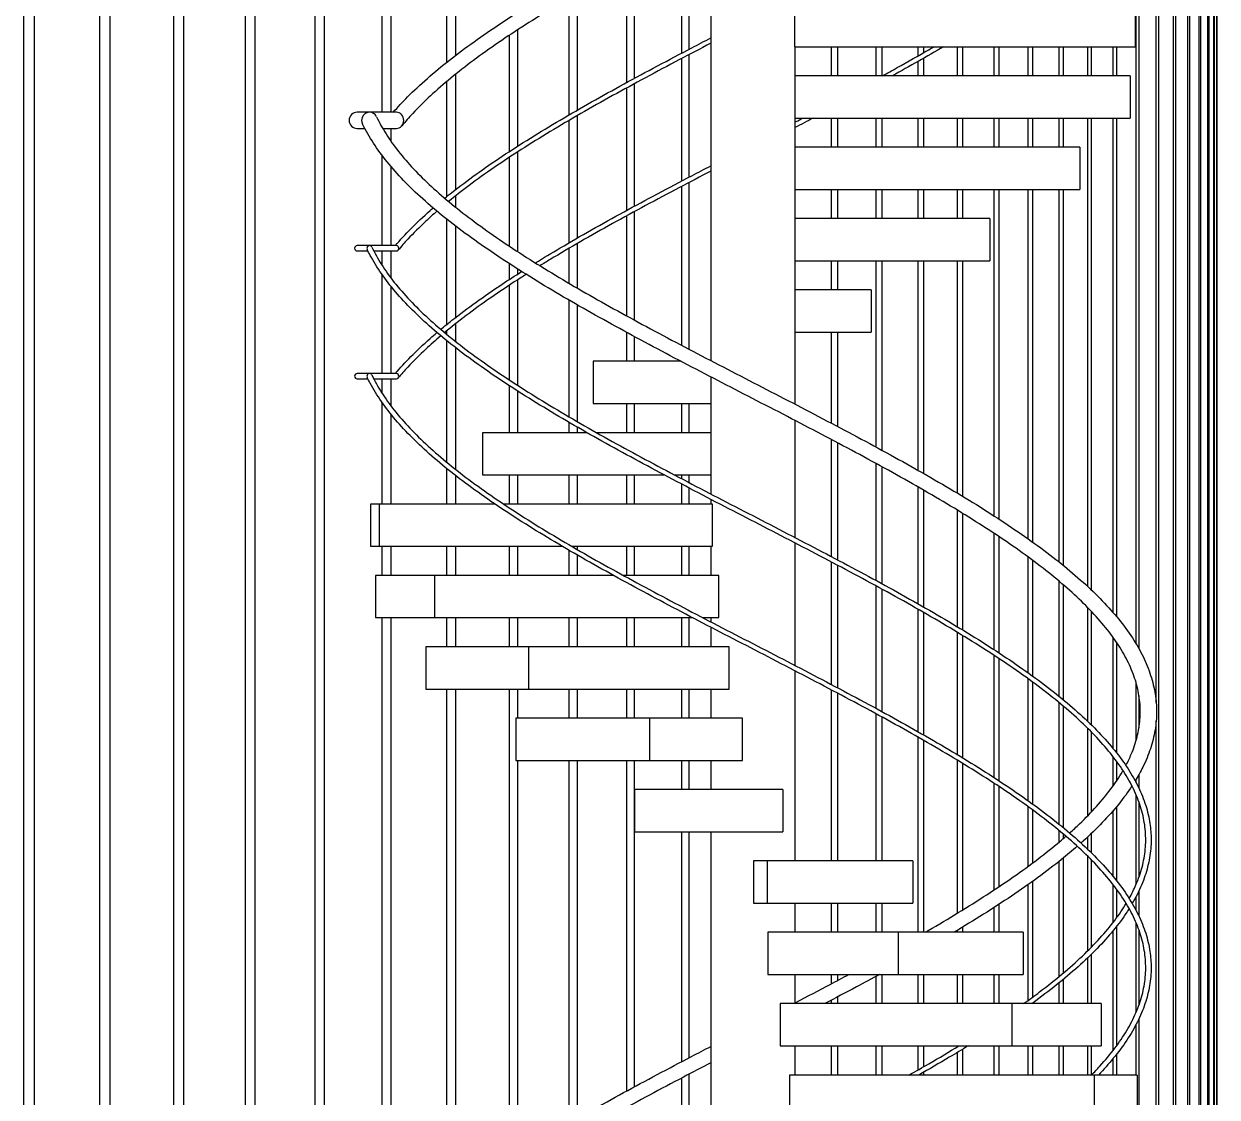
# Model space of a CAD drawing. Header units: millimetres. Extents: x 0 to 157650, y 0 to 89100.
# Drawn here: x 35367 to 38477, y 61376 to 64173 of the extents above; entities that cross this region are included whole.
import ezdxf

# ---------------------------------------------------------------- set-up
doc = ezdxf.new("R2010")
doc.units = ezdxf.units.MM
doc.header["$LTSCALE"] = 150
doc.layers.add('Visible', color=7, linetype='Continuous', lineweight=25)

msp = doc.modelspace()

# ---------------------------------------------------------------- linework, layer by layer
at = {"layer": 'Visible', "color": 9, "true_color": 0xc0c0c0}
for p, q in [((35565.3, 55508.9), (35565.3, 77170.4)), ((35591.2, 77170.4), (35591.2, 55508.9)), ((35758, 55508.9), (35758, 77170.4)), ((35783.1, 77170.4), (35783.1, 55508.9)), ((35944.9, 55508.9), (35944.9, 77170.4)), ((35969.2, 77170.4), (35969.2, 55508.9)), ((36125.8, 55508.9), (36125.8, 77170.4)), ((36149.4, 77170.4), (36149.4, 55508.9)), ((35367, 55554.9), (35367, 76928.3)), ((35393.6, 76929.6), (35393.6, 55554.9)), ((38400.4, 59508.9), (38400.4, 75020.4)), ((38404.8, 75020.4), (38404.8, 59508.9)), ((38430.5, 59508.9), (38430.5, 75020.4)), ((38433.9, 75020.4), (38433.9, 59508.9)), ((38453.1, 59508.9), (38453.1, 75020.4)), ((38455.5, 75020.4), (38455.5, 59508.9)), ((38468.2, 59508.9), (38468.2, 75020.4)), ((38469.7, 75020.4), (38469.7, 59508.9)), ((38476, 59508.9), (38476, 75020.4)), ((38476.4, 75020.4), (38476.4, 59508.9)), ((38477, 59508.9), (38477, 75020.4)), ((38363, 59508.9), (38363, 74988.2)), ((38368.4, 74994.2), (38368.4, 59508.9)), ((38324.5, 74945.5), (38324.5, 59508.9)), ((36300.8, 63942.6), (36300.8, 65601.4)), ((36323.6, 65601.4), (36323.6, 63942.6)), ((36469.6, 64073.2), (36469.6, 65415.4)), ((36491.6, 65415.4), (36491.6, 64090.3)), ((38318.1, 62404.6), (38318.1, 65332.1)), ((37157.4, 65043.4), (37157.4, 63295.3)), ((38273.3, 64556.1), (38273.3, 62544)), ((37100.3, 64411.5), (37100.3, 64106.5)), ((37081.7, 64096.8), (37081.7, 64401.8)), ((36938.4, 64020.3), (36938.4, 64325)), ((36957.8, 64335.6), (36957.8, 64030.8)), ((38266, 62556.7), (38266, 64299.4)), ((36788.5, 63936.1), (36788.5, 64240.2)), ((36808.8, 64252.1), (36808.8, 63947.9)), ((37375.1, 64223.4), (37375.1, 64113.4)), ((38263.5, 64223.4), (38263.5, 64113.4)), ((36632.3, 63840.2), (36632.3, 64143.1)), ((36653.4, 64156.9), (36653.4, 63853.8)), ((37375.1, 64113.4), (38263.5, 64113.4)), ((37376.5, 64113.4), (37376.5, 63181.8)), ((37471.8, 64037.4), (37471.8, 64113.4)), ((37487.7, 64113.4), (37487.7, 64037.4)), ((37588.3, 64037.4), (37588.3, 64113.4)), ((37603.2, 64113.4), (37603.2, 64037.4)), ((37697.8, 64089.6), (37697.8, 64113.4)), ((37711.8, 64113.4), (37711.8, 64097.6)), ((37800.4, 64037.4), (37800.4, 64113.4)), ((37813.5, 64113.4), (37813.5, 64037.4)), ((37895.9, 64037.4), (37895.9, 64113.4)), ((37908, 64113.4), (37908, 64037.4)), ((37984.3, 64037.4), (37984.3, 64113.4)), ((37995.5, 64113.4), (37995.5, 64037.4)), ((38065.6, 64037.4), (38065.6, 64113.4)), ((38075.8, 64113.4), (38075.8, 64037.4)), ((38139.6, 64037.4), (38139.6, 64113.4)), ((38148.9, 64113.4), (38148.9, 64037.4)), ((38206.4, 64037.4), (38206.4, 64113.4)), ((38214.8, 64113.4), (38214.8, 64037.4)), ((37081.7, 63763.5), (37081.7, 64082.7)), ((37100.3, 64092.4), (37100.3, 63773.2)), ((37697.8, 64037.4), (37697.8, 64075.2)), ((37711.8, 64083.2), (37711.8, 64037.4)), ((36491.6, 64041.1), (36491.6, 63740.6)), ((38250.5, 64037.4), (37376.5, 64037.4)), ((38250.5, 64037.4), (38250.5, 63927.4)), ((36469.6, 63723.2), (36469.6, 64023)), ((36938.4, 63687), (36938.4, 64006.1)), ((36957.8, 64016.6), (36957.8, 63697.5)), ((36267.9, 63942.6), (36236, 63942.6)), ((36338, 63942.6), (36267.9, 63942.6)), ((36788.5, 63602.8), (36788.5, 63921.6)), ((36808.8, 63933.4), (36808.8, 63614.5)), ((37376.5, 63927.4), (38250.5, 63927.4)), ((37471.8, 63851.4), (37471.8, 63927.4)), ((37487.7, 63927.4), (37487.7, 63851.4)), ((37588.3, 63851.4), (37588.3, 63927.4)), ((37603.2, 63927.4), (37603.2, 63851.4)), ((37697.8, 63851.4), (37697.8, 63927.4)), ((37711.8, 63927.4), (37711.8, 63851.4)), ((37800.4, 63851.4), (37800.4, 63927.4)), ((37813.5, 63927.4), (37813.5, 63851.4)), ((37895.9, 63851.4), (37895.9, 63927.4)), ((37908, 63927.4), (37908, 63851.4)), ((37984.3, 63851.4), (37984.3, 63927.4)), ((37995.5, 63927.4), (37995.5, 63851.4)), ((38065.6, 63851.4), (38065.6, 63927.4)), ((38075.8, 63927.4), (38075.8, 63851.4)), ((38139.6, 62706.7), (38139.6, 63927.4)), ((38148.9, 63927.4), (38148.9, 62698)), ((38206.4, 62637.9), (38206.4, 63927.4)), ((38214.8, 63927.4), (38214.8, 62628.1)), ((36236, 63900.2), (36255.4, 63900.2)), ((36302.3, 63900.2), (36338, 63900.2)), ((36323.6, 63900.2), (36323.6, 63867)), ((38118.9, 63851.4), (37376.5, 63851.4)), ((38118.9, 63851.4), (38118.9, 63741.4)), ((36300.8, 63595), (36300.8, 63829.6)), ((36632.3, 63593.6), (36632.3, 63825.1)), ((36653.4, 63838.8), (36653.4, 63579.7)), ((36323.6, 63801.3), (36323.6, 63595)), ((37100.3, 63759.1), (37100.3, 63325.1)), ((37081.7, 63334.9), (37081.7, 63749.4)), ((37376.5, 63741.4), (38118.9, 63741.4)), ((37471.8, 63665.4), (37471.8, 63741.4)), ((37487.7, 63741.4), (37487.7, 63665.4)), ((37588.3, 63665.4), (37588.3, 63741.4)), ((37603.2, 63741.4), (37603.2, 63665.4)), ((37697.8, 63665.4), (37697.8, 63741.4)), ((37711.8, 63741.4), (37711.8, 63665.4)), ((37800.4, 63665.4), (37800.4, 63741.4)), ((37813.5, 63741.4), (37813.5, 63665.4)), ((37895.9, 62890.5), (37895.9, 63741.4)), ((37908, 63741.4), (37908, 62882.7)), ((37984.3, 62831), (37984.3, 63741.4)), ((37995.5, 63741.4), (37995.5, 62823)), ((38065.6, 62770.1), (38065.6, 63741.4)), ((38075.8, 63741.4), (38075.8, 62761.9)), ((36491.6, 63724.3), (36491.6, 63695.6)), ((36469.6, 63389.8), (36469.6, 63663.5)), ((36938.4, 63411.7), (36938.4, 63672.7)), ((36957.8, 63683.3), (36957.8, 63401.1)), ((37884.5, 63665.4), (37376.5, 63665.4)), ((37884.5, 63665.4), (37884.5, 63555.4)), ((36491.6, 63646.4), (36491.6, 63407.2)), ((36267.9, 63595), (36236, 63595)), ((36236, 63581), (36263.7, 63581)), ((36338, 63595), (36267.9, 63595)), ((36278.9, 63581), (36338, 63581)), ((36300.8, 63543.2), (36300.8, 63581)), ((36323.6, 63581), (36323.6, 63510.7)), ((36788.5, 63496.4), (36788.5, 63588.3)), ((36808.8, 63600.1), (36808.8, 63484.6)), ((36632.3, 63506.8), (36632.3, 63547.9)), ((37376.5, 63555.4), (37884.5, 63555.4)), ((37471.8, 63479.4), (37471.8, 63555.4)), ((37487.7, 63555.4), (37487.7, 63479.4)), ((37588.3, 63070), (37588.3, 63555.4)), ((37603.2, 63555.4), (37603.2, 63061.8)), ((37697.8, 63009.4), (37697.8, 63555.4)), ((37711.8, 63555.4), (37711.8, 63001.4)), ((37800.4, 62949.8), (37800.4, 63555.4)), ((37813.5, 63555.4), (37813.5, 62941.9)), ((36300.8, 63261.7), (36300.8, 63519.2)), ((36653.4, 63534.3), (36653.4, 63520.5)), ((36323.6, 63489.1), (36323.6, 63261.7)), ((36632.3, 63244.9), (36632.3, 63491.7)), ((36653.4, 63505.5), (36653.4, 63231.2)), ((37575.6, 63479.4), (37376.5, 63479.4)), ((37575.6, 63479.4), (37575.6, 63369.4)), ((36788.5, 63148.4), (36788.5, 63452.5)), ((36808.8, 63440.8), (36808.8, 63136.6)), ((36491.6, 63391), (36491.6, 63345.7)), ((36469.6, 63363.4), (36469.6, 63373.3)), ((36938.4, 63293.4), (36938.4, 63368.6)), ((36957.8, 63358.1), (36957.8, 63293.4)), ((37376.5, 63369.4), (37575.6, 63369.4)), ((37471.8, 63132.1), (37471.8, 63369.4)), ((37487.7, 63369.4), (37487.7, 63123.7)), ((36469.6, 63030), (36469.6, 63346.8)), ((36491.6, 63329.4), (36491.6, 63012.4)), ((37079.7, 63293.4), (36850.4, 63293.4)), ((36850.4, 63293.4), (36850.4, 63183.4)), ((36267.9, 63261.7), (36236, 63261.7)), ((36338, 63261.7), (36267.9, 63261.7)), ((36236, 63247.7), (36263.7, 63247.7)), ((36278.9, 63247.7), (36338, 63247.7)), ((36300.8, 63209.9), (36300.8, 63247.7)), ((36323.6, 63247.7), (36323.6, 63177.3)), ((36632.3, 63107.4), (36632.3, 63229.8)), ((37157.4, 63252.8), (37157.4, 62947.7)), ((36653.4, 63216.2), (36653.4, 63107.4)), ((36300.8, 62921.4), (36300.8, 63185.9)), ((36850.4, 63183.4), (37157.4, 63183.4)), ((36938.4, 63107.4), (36938.4, 63183.4)), ((36957.8, 63183.4), (36957.8, 63107.4)), ((37081.7, 63107.4), (37081.7, 63183.4)), ((37100.3, 63183.4), (37100.3, 63107.4)), ((36323.6, 63155.7), (36323.6, 62921.4)), ((37376.5, 63139.4), (37376.5, 62834.3)), ((36834.6, 63107.4), (36562.3, 63107.4)), ((36562.3, 63107.4), (36562.3, 62997.4)), ((36788.5, 63107.4), (36788.5, 63133.9)), ((36808.8, 63122.2), (36808.8, 63107.4)), ((37157.4, 63107.4), (36860, 63107.4)), ((37471.8, 62784.5), (37471.8, 63089.4)), ((37487.7, 63081), (37487.7, 62776.1)), ((36469.6, 62921.4), (36469.6, 63013.5)), ((37588.3, 62722.2), (37588.3, 63027)), ((37603.2, 63018.8), (37603.2, 62714.1)), ((36491.6, 62996.1), (36491.6, 62921.4)), ((36562.3, 62997.4), (37035.9, 62997.4)), ((36632.3, 62921.4), (36632.3, 62997.4)), ((36653.4, 62997.4), (36653.4, 62921.4)), ((36788.5, 62921.4), (36788.5, 62997.4)), ((36808.8, 62997.4), (36808.8, 62921.4)), ((36938.4, 62921.4), (36938.4, 62997.4)), ((36957.8, 62997.4), (36957.8, 62921.4)), ((37062.6, 62997.4), (37157.4, 62997.4)), ((37081.7, 62987.3), (37081.7, 62997.4)), ((37100.3, 62997.4), (37100.3, 62977.6)), ((37081.7, 62921.4), (37081.7, 62973.2)), ((37100.3, 62963.5), (37100.3, 62921.4)), ((37697.8, 62661.5), (37697.8, 62965.8)), ((37711.8, 62957.8), (37711.8, 62653.5)), ((36270.4, 62921.4), (36270.4, 62811.4)), ((36292.8, 62921.4), (36270.4, 62921.4)), ((36594.9, 62921.4), (36292.8, 62921.4)), ((36292.8, 62921.4), (36292.8, 62811.4)), ((37161.5, 62921.4), (36617.5, 62921.4)), ((37157.4, 62933.7), (37157.4, 62921.4)), ((37161.5, 62811.4), (37161.5, 62921.4)), ((37800.4, 62601.6), (37800.4, 62905.4)), ((37813.5, 62897.4), (37813.5, 62593.7)), ((37895.9, 62541.9), (37895.9, 62844.9)), ((37908, 62836.8), (37908, 62534)), ((36270.4, 62811.4), (36292.8, 62811.4)), ((36292.8, 62811.4), (36770, 62811.4)), ((36300.8, 62735.4), (36300.8, 62811.4)), ((36323.6, 62811.4), (36323.6, 62735.4)), ((36469.6, 62735.4), (36469.6, 62811.4)), ((36491.6, 62811.4), (36491.6, 62735.4)), ((36632.3, 62735.4), (36632.3, 62811.4)), ((36653.4, 62811.4), (36653.4, 62735.4)), ((36788.5, 62735.4), (36788.5, 62800.5)), ((36794.8, 62811.4), (37161.5, 62811.4)), ((36808.8, 62811.4), (36808.8, 62803.3)), ((36938.4, 62735.4), (36938.4, 62811.4)), ((36957.8, 62811.4), (36957.8, 62735.4)), ((37081.7, 62735.4), (37081.7, 62811.4)), ((37100.3, 62811.4), (37100.3, 62735.4)), ((37157.4, 62811.4), (37157.4, 62735.4)), ((37376.5, 62820.3), (37376.5, 62501)), ((36808.8, 62788.8), (36808.8, 62735.4)), ((37471.8, 62451.1), (37471.8, 62770.4)), ((37487.7, 62762), (37487.7, 62442.8)), ((37984.3, 62481.8), (37984.3, 62783.5)), ((37995.5, 62775.3), (37995.5, 62473.7)), ((36437.4, 62735.4), (36283.4, 62735.4)), ((36283.4, 62735.4), (36283.4, 62625.4)), ((36903.7, 62735.4), (36437.4, 62735.4)), ((36437.4, 62735.4), (36437.4, 62625.4)), ((37178.1, 62735.4), (36929.7, 62735.4)), ((37178.1, 62625.4), (37178.1, 62735.4)), ((37588.3, 62388.9), (37588.3, 62708)), ((37603.2, 62699.9), (37603.2, 62380.8)), ((38065.6, 62420.1), (38065.6, 62720)), ((38075.8, 62711.2), (38075.8, 62411.8)), ((37697.8, 62328.1), (37697.8, 62647.1)), ((37711.8, 62639.1), (37711.8, 62320.2)), ((38139.6, 62355.3), (38139.6, 62651.8)), ((38148.9, 62642.1), (38148.9, 62346.3)), ((36283.4, 62625.4), (36437.4, 62625.4)), ((36300.8, 60966.6), (36300.8, 62625.4)), ((36323.6, 62625.4), (36323.6, 60966.6)), ((36437.4, 62625.4), (37109.4, 62625.4)), ((36469.6, 62549.4), (36469.6, 62625.4)), ((36491.6, 62625.4), (36491.6, 62549.4)), ((36632.3, 62549.4), (36632.3, 62625.4)), ((36653.4, 62625.4), (36653.4, 62549.4)), ((36788.5, 62549.4), (36788.5, 62625.4)), ((36808.8, 62625.4), (36808.8, 62549.4)), ((36938.4, 62549.4), (36938.4, 62625.4)), ((36957.8, 62625.4), (36957.8, 62549.4)), ((37081.7, 62549.4), (37081.7, 62625.4)), ((37100.3, 62625.4), (37100.3, 62549.4)), ((37136.3, 62625.4), (37178.1, 62625.4)), ((37157.4, 62625.4), (37157.4, 62614.4)), ((37157.4, 62600.4), (37157.4, 62549.4)), ((37800.4, 62268.2), (37800.4, 62586.9)), ((37813.5, 62579), (37813.5, 62260.3)), ((36682.2, 62549.4), (36415, 62549.4)), ((36415, 62549.4), (36415, 62439.4)), ((37205.4, 62549.4), (36682.2, 62549.4)), ((36682.2, 62549.4), (36682.2, 62439.4)), ((37205.4, 62439.4), (37205.4, 62549.4)), ((38206.4, 62283.7), (38206.4, 62573.2)), ((38214.8, 62561.3), (38214.8, 62273.4)), ((37895.9, 62208.6), (37895.9, 62526.9)), ((37908, 62518.9), (37908, 62200.7)), ((37376.5, 62486.9), (37376.5, 61991.4)), ((37984.3, 62148.5), (37984.3, 62466.1)), ((37995.5, 62458), (37995.5, 62140.4)), ((38266, 62305.3), (38266, 62455.4)), ((36415, 62439.4), (36682.2, 62439.4)), ((36469.6, 61097.2), (36469.6, 62439.4)), ((36491.6, 62439.4), (36491.6, 61114.3)), ((36632.3, 61212.8), (36632.3, 62439.4)), ((36653.4, 62439.4), (36653.4, 62363.4)), ((36682.2, 62439.4), (37205.4, 62439.4)), ((36788.5, 62363.4), (36788.5, 62439.4)), ((36808.8, 62439.4), (36808.8, 62363.4)), ((36938.4, 62363.4), (36938.4, 62439.4)), ((36957.8, 62439.4), (36957.8, 62363.4)), ((37081.7, 62363.4), (37081.7, 62439.4)), ((37100.3, 62439.4), (37100.3, 62363.4)), ((37157.4, 62439.4), (37157.4, 62363.4)), ((37471.8, 61991.4), (37471.8, 62437)), ((37487.7, 62428.7), (37487.7, 61991.4)), ((38273.3, 62422.7), (38273.3, 62337.9)), ((38065.6, 62086.8), (38065.6, 62403.6)), ((38075.8, 62395), (38075.8, 62078.4)), ((36997.4, 62363.4), (36649.4, 62363.4)), ((36649.4, 62363.4), (36649.4, 62253.4)), ((37240.1, 62363.4), (36997.4, 62363.4)), ((36997.4, 62363.4), (36997.4, 62253.4)), ((37240.1, 62253.4), (37240.1, 62363.4)), ((37588.3, 61991.4), (37588.3, 62374.7)), ((37603.2, 62366.5), (37603.2, 61991.4)), ((38139.6, 62108.9), (38139.6, 62337.1)), ((38148.9, 62327.8), (38148.9, 62118.5)), ((38318.1, 59508.9), (38318.1, 62356.1)), ((37697.8, 61805.4), (37697.8, 62313.7)), ((37711.8, 62305.7), (37711.8, 61805.4)), ((36649.4, 62253.4), (36997.4, 62253.4)), ((36653.4, 62253.4), (36653.4, 61226.3)), ((36788.5, 61308.2), (36788.5, 62253.4)), ((36808.8, 62253.4), (36808.8, 61319.8)), ((36938.4, 61392), (36938.4, 62253.4)), ((36957.8, 62253.4), (36957.8, 61402.5)), ((36997.4, 62253.4), (37240.1, 62253.4)), ((37081.7, 62177.4), (37081.7, 62253.4)), ((37100.3, 62253.4), (37100.3, 62177.4)), ((37157.4, 62253.4), (37157.4, 62177.4)), ((37800.4, 61855.3), (37800.4, 62253.6)), ((37813.5, 62245.6), (37813.5, 61863.3)), ((38206.4, 62187.5), (38206.4, 62262.5)), ((38214.8, 62251.4), (38214.8, 62199.4)), ((38266, 62195.3), (38266, 62204)), ((38273.3, 62216.6), (38273.3, 62180.6)), ((37345.2, 62177.4), (36958.3, 62177.4)), ((36958.3, 62177.4), (36958.3, 62067.4)), ((37345.2, 62177.4), (37345.2, 62067.4)), ((37895.9, 61915.8), (37895.9, 62193.5)), ((37908, 62185.5), (37908, 61923.9)), ((38266, 61930.5), (38266, 62163.5)), ((38273.3, 62144.9), (38273.3, 61949.2)), ((37984.3, 61977.1), (37984.3, 62132.8)), ((37995.5, 62124.6), (37995.5, 61985.4)), ((38206.4, 61950.4), (38206.4, 62122.8)), ((38214.8, 62132.6), (38214.8, 61940.1)), ((36958.3, 62067.4), (37345.2, 62067.4)), ((37081.7, 61468.4), (37081.7, 62067.4)), ((37100.3, 62067.4), (37100.3, 61478.1)), ((37157.4, 62067.4), (37157.4, 60139.5)), ((38065.6, 62040.7), (38065.6, 62070.2)), ((38075.8, 62061.7), (38075.8, 62049.4)), ((38139.6, 62021.9), (38139.6, 62054)), ((38148.9, 62062.7), (38148.9, 62012.9)), ((37304.4, 61991.4), (37268.5, 61991.4)), ((37268.5, 61991.4), (37268.5, 61881.4)), ((37683.5, 61991.4), (37304.4, 61991.4)), ((37304.4, 61991.4), (37304.4, 61881.4)), ((37683.5, 61991.4), (37683.5, 61881.4)), ((38065.6, 61690.5), (38065.6, 61990.5)), ((38075.8, 61998.8), (38075.8, 61699)), ((38139.6, 61756.9), (38139.6, 62003.8)), ((38148.9, 61994.5), (38148.9, 61766.2)), ((37984.3, 61627.9), (37984.3, 61929.7)), ((37995.5, 61937.7), (37995.5, 61636)), ((38206.4, 61831.5), (38206.4, 61929.1)), ((38214.8, 61918.1), (38214.8, 61842.6)), ((38266, 61862), (38266, 61898.7)), ((38273.3, 61913.5), (38273.3, 61847.2)), ((37268.5, 61881.4), (37304.4, 61881.4)), ((37304.4, 61881.4), (37683.5, 61881.4)), ((37376.5, 61881.4), (37376.5, 61805.4)), ((37471.8, 61805.4), (37471.8, 61881.4)), ((37487.7, 61881.4), (37487.7, 61805.4)), ((37588.3, 61805.4), (37588.3, 61881.4)), ((37603.2, 61881.4), (37603.2, 61805.4)), ((37895.9, 61805.4), (37895.9, 61870.1)), ((37908, 61878), (37908, 61805.4)), ((38266, 61597.1), (38266, 61830.2)), ((37646, 61805.4), (37305.9, 61805.4)), ((37305.9, 61805.4), (37305.9, 61695.4)), ((37971.6, 61805.4), (37646, 61805.4)), ((37646, 61805.4), (37646, 61695.4)), ((37800.4, 61805.4), (37800.4, 61810.9)), ((37813.5, 61818.8), (37813.5, 61805.4)), ((37971.6, 61805.4), (37971.6, 61695.4)), ((38206.4, 61498.2), (38206.4, 61810.3)), ((38214.8, 61820.6), (38214.8, 61509.2)), ((38273.3, 61811.5), (38273.3, 61615.8)), ((38139.6, 61619.4), (38139.6, 61738.8)), ((38148.9, 61747.8), (38148.9, 61619.4)), ((37305.9, 61695.4), (37646, 61695.4)), ((37376.5, 61695.4), (37376.5, 61619.4)), ((37471.8, 61671.2), (37471.8, 61695.4)), ((37487.7, 61695.4), (37487.7, 61679.6)), ((37588.3, 61619.4), (37588.3, 61690.7)), ((37603.2, 61695.4), (37603.2, 61619.4)), ((37646, 61695.4), (37971.6, 61695.4)), ((37697.8, 61619.4), (37697.8, 61695.4)), ((37711.8, 61695.4), (37711.8, 61619.4)), ((37800.4, 61619.4), (37800.4, 61695.4)), ((37813.5, 61695.4), (37813.5, 61619.4)), ((37895.9, 61619.4), (37895.9, 61695.4)), ((37908, 61695.4), (37908, 61619.4)), ((38065.6, 61619.4), (38065.6, 61673.9)), ((38075.8, 61682.3), (38075.8, 61619.4)), ((37941.9, 61619.4), (37338.5, 61619.4)), ((37338.5, 61619.4), (37338.5, 61509.4)), ((37471.8, 61619.4), (37471.8, 61628.6)), ((37487.7, 61637), (37487.7, 61619.4)), ((38174.7, 61619.4), (37941.9, 61619.4)), ((37941.9, 61619.4), (37941.9, 61509.4)), ((37995.5, 61620.3), (37995.5, 61619.4)), ((38174.7, 61619.4), (38174.7, 61509.4)), ((38273.3, 61580.1), (38273.3, 59508.9)), ((38266, 61433.4), (38266, 61565.4)), ((37338.5, 61509.4), (37941.9, 61509.4)), ((37376.5, 61509.4), (37376.5, 61433.4)), ((37471.8, 61433.4), (37471.8, 61509.4)), ((37487.7, 61509.4), (37487.7, 61433.4)), ((37588.3, 61433.4), (37588.3, 61509.4)), ((37603.2, 61509.4), (37603.2, 61433.4)), ((37697.8, 61446.9), (37697.8, 61509.4)), ((37711.8, 61509.4), (37711.8, 61454.9)), ((37800.4, 61507.1), (37800.4, 61509.4)), ((37800.4, 61433.4), (37800.4, 61492.4)), ((37813.5, 61500.3), (37813.5, 61433.4)), ((37895.9, 61433.4), (37895.9, 61509.4)), ((37908, 61509.4), (37908, 61433.4)), ((37941.9, 61509.4), (38174.7, 61509.4)), ((37984.3, 61433.4), (37984.3, 61509.4)), ((37995.5, 61509.4), (37995.5, 61433.4)), ((38065.6, 61433.4), (38065.6, 61509.4)), ((38075.8, 61509.4), (38075.8, 61433.4)), ((38139.6, 61433.4), (38139.6, 61509.4)), ((38148.9, 61509.4), (38148.9, 61433.4)), ((38214.8, 61487.3), (38214.8, 61433.4)), ((38206.4, 61433.4), (38206.4, 61476.9)), ((37081.7, 61120.8), (37081.7, 61425.8)), ((37100.3, 61435.5), (37100.3, 61130.5)), ((38156.3, 61433.4), (37362.6, 61433.4)), ((37362.6, 61433.4), (37362.6, 61323.4)), ((37711.8, 61440.5), (37711.8, 61433.4)), ((38268.3, 61433.4), (38156.3, 61433.4)), ((38156.3, 61433.4), (38156.3, 61323.4)), ((38268.3, 61433.4), (38268.3, 61323.4))]:
    msp.add_line(p, q, dxfattribs=at)
for centre, radius in [((36236, 63921.4), 21.2), ((36236, 63588), 7), ((36236, 63254.7), 7)]:
    msp.add_arc(centre, radius, 90, 270, dxfattribs=at)
for centre, major_axis, ratio, start_param, end_param in [((36267.9, 63921.4), (0, 21.2), 0.969031, 5.163107, 7.853982), ((36267.9, 63921.4), (0, 21.2), 0.969031, 1.570796, 2.036145), ((36338, 63921.4), (0, 21.2), 0.90105, 4.712389, 6.283185), ((36338, 63921.4), (0, -21.2), 0.90105, 0, 1.570796), ((36267.9, 63588), (0, 7), 0.969031, 5.168054, 7.853982), ((36267.9, 63588), (0, 7), 0.969031, 1.570796, 2.031292), ((36338, 63588), (0, 7), 0.90105, 4.712389, 6.283185), ((36338, 63588), (0, -7), 0.90105, 0, 1.570796), ((36267.9, 63254.7), (0, 7), 0.969031, 5.168054, 7.853982), ((36338, 63254.7), (0, 7), 0.90105, 4.712389, 6.283185), ((36267.9, 63254.7), (0, 7), 0.969031, 1.570796, 2.031292), ((36338, 63254.7), (0, -7), 0.90105, 0, 1.570796)]:
    msp.add_ellipse(centre, major_axis=major_axis, ratio=ratio, start_param=start_param, end_param=end_param, dxfattribs=at)
for points, knots in [([(36329.8, 63942.6), (36341.5, 63955.9), (36353.9, 63969.3), (36383.2, 63998.6), (36400.3, 64014.6), (36436.8, 64046.6), (36456.1, 64062.6), (36496.7, 64094.5), (36518.1, 64110.4), (36562.5, 64142.2), (36585.6, 64158.1), (36633.5, 64189.8), (36658.3, 64205.7), (36709.3, 64237.3), (36735.5, 64253.1), (36789.2, 64284.7), (36816.6, 64300.4), (36872.6, 64331.9), (36901.1, 64347.7), (36958.8, 64379.2), (36988.1, 64394.9), (37047.3, 64426.3), (37077.1, 64442), (37123.9, 64466.4), (37140.6, 64475.1), (37157.4, 64483.8)], [1.422228, 1.422228, 1.422228, 1.422228, 10.006966, 10.006966, 20.366936, 20.366936, 30.730318, 30.730318, 41.086166, 41.086166, 51.428656, 51.428656, 61.755594, 61.755594, 72.066761, 72.066761, 82.362863, 82.362863, 92.644934, 92.644934, 102.914025, 102.914025, 113.171055, 113.171055, 118.862209, 118.862209, 118.862209, 118.862209]), ([(37157.4, 64441.4), (37133.5, 64428.9), (37109.6, 64416.5), (37056.3, 64388.4), (37026.8, 64372.8), (36968.7, 64341.6), (36940, 64325.9), (36883.6, 64294.8), (36855.9, 64279.2), (36801.7, 64248.1), (36775.2, 64232.5), (36723.6, 64201.4), (36698.5, 64185.9), (36649.9, 64154.9), (36626.4, 64139.4), (36581.3, 64108.5), (36559.6, 64093), (36518.2, 64062.2), (36498.4, 64046.8), (36461.1, 64016.1), (36443.4, 64000.7), (36410.4, 63970.2), (36395, 63954.9), (36370.6, 63928.8), (36361, 63917.9), (36352, 63907.1)], [533.511045, 533.511045, 533.511045, 533.511045, 541.64768, 541.64768, 551.853133, 551.853133, 562.047503, 562.047503, 572.230187, 572.230187, 582.400381, 582.400381, 592.557129, 592.557129, 602.699423, 602.699423, 612.82642, 612.82642, 622.937836, 622.937836, 633.034652, 633.034652, 643.120272, 643.120272, 650.350486, 650.350486, 650.350486, 650.350486]), ([(36463.9, 63718.5), (36470, 63723.5), (36476.3, 63728.6), (36502.6, 63749.4), (36523.6, 63765.1), (36567.3, 63796.6), (36590.2, 63812.3), (36637.4, 63843.7), (36661.9, 63859.5), (36712.3, 63890.9), (36738.3, 63906.6), (36791.4, 63937.9), (36818.7, 63953.6), (36874.2, 63985), (36902.5, 64000.7), (36959.9, 64032.1), (36989.1, 64047.7), (37048, 64079.1), (37077.8, 64094.7), (37124.2, 64119), (37140.8, 64127.7), (37157.4, 64136.3)], [27.260912, 27.260912, 27.260912, 27.260912, 30.54502, 30.54502, 40.812143, 40.812143, 51.074955, 51.074955, 61.332691, 61.332691, 71.585242, 71.585242, 81.832819, 81.832819, 92.075749, 92.075749, 102.314374, 102.314374, 112.548999, 112.548999, 118.184956, 118.184956, 118.184956, 118.184956]), ([(37157.4, 64122.3), (37130.1, 64108), (37102.8, 64093.8), (37046.1, 64064), (37016.6, 64048.3), (36958.4, 64017), (36929.7, 64001.4), (36873.2, 63970.2), (36845.5, 63954.5), (36791.2, 63923.3), (36764.6, 63907.7), (36712.8, 63876.4), (36687.7, 63860.8), (36638.9, 63829.6), (36615.3, 63814), (36569.9, 63782.8), (36548.1, 63767.3), (36508.7, 63737.8), (36490.9, 63724), (36473.9, 63710.1)], [531.260216, 531.260216, 531.260216, 531.260216, 540.551227, 540.551227, 550.768419, 550.768419, 560.981952, 560.981952, 571.191625, 571.191625, 581.397172, 581.397172, 591.59827, 591.59827, 601.794583, 601.794583, 611.985827, 611.985827, 621.059015, 621.059015, 621.059015, 621.059015]), ([(37604.3, 64037.4), (37617.3, 64044.5), (37630.2, 64051.6), (37671.1, 64074.4), (37698.7, 64090), (37730.2, 64108.2), (37734.6, 64110.8), (37739.1, 64113.4)], [169.230935, 169.230935, 169.230935, 169.230935, 173.881006, 173.881006, 184.090182, 184.090182, 185.782625, 185.782625, 185.782625, 185.782625]), ([(37763.9, 64113.4), (37742.3, 64100.7), (37720.2, 64087.9), (37675.6, 64062.6), (37653, 64050), (37630.2, 64037.4)], [460.617206, 460.617206, 460.617206, 460.617206, 468.929525, 468.929525, 477.162472, 477.162472, 477.162472, 477.162472]), ([(36286.4, 63930.6), (36293.3, 63915.8), (36301.5, 63900.9), (36320.5, 63870.8), (36331.3, 63855.6), (36355.4, 63825.1), (36368.6, 63809.9), (36397.4, 63779.4), (36412.9, 63764.1), (36446.1, 63733.6), (36463.8, 63718.3), (36501.3, 63687.6), (36521.1, 63672.2), (36562.6, 63641.5), (36584.3, 63626.1), (36629.5, 63595.3), (36653, 63579.8), (36701.5, 63548.9), (36726.6, 63533.4), (36778.2, 63502.4), (36804.6, 63486.9), (36858.8, 63455.9), (36886.5, 63440.3), (36942.8, 63409.2), (36971.4, 63393.6), (37029.5, 63362.5), (37058.9, 63346.9), (37118.2, 63315.7), (37148.1, 63300.1), (37208.3, 63268.9), (37238.5, 63253.2), (37299, 63222), (37329.3, 63206.3), (37389.6, 63175.1), (37419.7, 63159.4), (37479.5, 63128.1), (37509.2, 63112.4), (37567.9, 63081), (37596.9, 63065.3), (37654.1, 63033.9), (37682.3, 63018.2), (37737.6, 62986.8), (37764.7, 62971), (37817.6, 62939.6), (37843.4, 62923.8), (37893.5, 62892.2), (37917.8, 62876.4), (37964.8, 62844.8), (37987.5, 62828.9), (38030.9, 62797.2), (38051.7, 62781.3), (38091.3, 62749.5), (38110.1, 62733.5), (38145.5, 62701.5), (38162.2, 62685.5), (38193.1, 62653.4), (38207.4, 62637.2), (38233.6, 62605), (38245.5, 62588.8), (38266.6, 62556.3), (38275.9, 62540.1), (38291.8, 62507.6), (38298.5, 62491.3), (38309, 62458.8), (38313, 62442.5), (38317.9, 62411), (38319.2, 62395.6), (38319.2, 62364.2), (38317.8, 62348.1), (38312.5, 62316), (38308.5, 62299.9), (38297.9, 62267.9), (38291.3, 62251.8), (38277.5, 62223.8), (38270.8, 62211.9), (38263.5, 62199.9)], [0, 0, 0, 0, 10.007434, 10.007434, 20.187538, 20.187538, 30.309547, 30.309547, 40.40078, 40.40078, 50.482667, 50.482667, 60.56869, 60.56869, 70.666121, 70.666121, 80.778196, 80.778196, 90.905813, 90.905813, 101.048656, 101.048656, 111.205878, 111.205878, 121.376478, 121.376478, 131.559511, 131.559511, 141.754183, 141.754183, 151.959903, 151.959903, 162.176296, 162.176296, 172.403218, 172.403218, 182.640753, 182.640753, 192.889218, 192.889218, 203.149158, 203.149158, 213.421339, 213.421339, 223.706713, 223.706713, 234.006339, 234.006339, 244.321201, 244.321201, 254.651848, 254.651848, 264.997721, 264.997721, 275.355982, 275.355982, 285.719712, 285.719712, 296.075716, 296.075716, 306.403208, 306.403208, 316.676397, 316.676397, 326.874323, 326.874323, 336.456218, 336.456218, 346.531645, 346.531645, 356.607249, 356.607249, 366.731646, 366.731646, 374.335099, 374.335099, 374.335099, 374.335099]), ([(37376.5, 63916.4), (37377.5, 63916.9), (37378.5, 63917.5), (37385.5, 63921.1), (37391.6, 63924.2), (37397.6, 63927.4)], [142.888638, 142.888638, 142.888638, 142.888638, 143.230907, 143.230907, 145.278322, 145.278322, 145.278322, 145.278322]), ([(38239.2, 62239.9), (38244.4, 62249.8), (38249.1, 62259.6), (38259.6, 62284.5), (38264.6, 62299.5), (38272.2, 62329.5), (38274.7, 62344.6), (38277.1, 62374.8), (38277, 62390), (38274.1, 62420.3), (38271.3, 62435.6), (38263.1, 62466), (38257.7, 62481.3), (38244.2, 62511.8), (38236.2, 62527.1), (38217.7, 62557.6), (38207.1, 62572.8), (38183.7, 62603.3), (38170.8, 62618.5), (38142.7, 62649), (38127.5, 62664.3), (38094.9, 62694.8), (38077.5, 62710.1), (38040.6, 62740.7), (38021, 62756.1), (37980.1, 62786.8), (37958.6, 62802.2), (37913.9, 62833.1), (37890.7, 62848.5), (37842.6, 62879.4), (37817.7, 62894.9), (37766.5, 62925.9), (37740.2, 62941.4), (37686.4, 62972.4), (37658.9, 62988), (37602.8, 63019.1), (37574.3, 63034.6), (37516.5, 63065.8), (37487.2, 63081.4), (37428, 63112.5), (37398.1, 63128.2), (37338.1, 63159.4), (37307.9, 63175), (37247.4, 63206.2), (37217.1, 63221.9), (37156.7, 63253.2), (37126.6, 63268.8), (37066.7, 63300.1), (37036.9, 63315.8), (36978.1, 63347.2), (36948.9, 63362.9), (36891.5, 63394.3), (36863.2, 63410), (36807.6, 63441.4), (36780.3, 63457.1), (36727.1, 63488.6), (36701.1, 63504.4), (36650.6, 63535.9), (36626, 63551.7), (36578.6, 63583.4), (36555.7, 63599.2), (36511.7, 63630.9), (36490.7, 63646.8), (36450.5, 63678.6), (36431.4, 63694.6), (36395.4, 63726.6), (36378.5, 63742.6), (36346.9, 63774.7), (36332.3, 63790.8), (36305.4, 63823.1), (36293.2, 63839.2), (36271.4, 63871.7), (36261.7, 63887.9), (36252, 63906.7), (36250.8, 63909.3), (36249.5, 63911.9)], [279.219767, 279.219767, 279.219767, 279.219767, 285.847297, 285.847297, 296.047798, 296.047798, 306.334322, 306.334322, 316.699596, 316.699596, 327.095856, 327.095856, 337.455155, 337.455155, 347.732138, 347.732138, 357.923222, 357.923222, 368.051563, 368.051563, 378.145568, 378.145568, 388.227774, 388.227774, 398.312682, 398.312682, 408.408284, 408.408284, 418.518256, 418.518256, 428.643738, 428.643738, 438.784533, 438.784533, 448.939838, 448.939838, 459.10866, 459.10866, 469.290036, 469.290036, 479.48315, 479.48315, 489.687378, 489.687378, 499.902319, 499.902319, 510.127795, 510.127795, 520.363859, 520.363859, 530.610795, 530.610795, 540.869118, 540.869118, 551.139565, 551.139565, 561.423066, 561.423066, 571.720671, 571.720671, 582.033393, 582.033393, 592.36187, 592.36187, 602.705753, 602.705753, 613.062608, 613.062608, 623.426205, 623.426205, 633.784333, 633.784333, 644.117222, 644.117222, 645.739361, 645.739361, 645.739361, 645.739361]), ([(36700.2, 63549.9), (36721.2, 63562.9), (36742.8, 63575.9), (36791.4, 63604.6), (36818.7, 63620.3), (36874.2, 63651.7), (36902.5, 63667.4), (36959.9, 63698.7), (36989.1, 63714.4), (37048, 63745.7), (37077.8, 63761.4), (37124.2, 63785.7), (37140.8, 63794.3), (37157.4, 63803)], [63.091909, 63.091909, 63.091909, 63.091909, 71.585242, 71.585242, 81.832819, 81.832819, 92.075749, 92.075749, 102.314374, 102.314374, 112.548999, 112.548999, 118.184956, 118.184956, 118.184956, 118.184956]), ([(37157.4, 63788.9), (37130.1, 63774.7), (37102.8, 63760.5), (37046.1, 63730.6), (37016.6, 63715), (36958.4, 63683.7), (36929.7, 63668.1), (36873.2, 63636.8), (36845.5, 63621.2), (36791.2, 63589.9), (36764.6, 63574.3), (36729.8, 63553.3), (36720.9, 63547.9), (36712.1, 63542.5)], [531.260216, 531.260216, 531.260216, 531.260216, 540.551227, 540.551227, 550.768419, 550.768419, 560.981952, 560.981952, 571.191625, 571.191625, 581.397172, 581.397172, 584.930257, 584.930257, 584.930257, 584.930257]), ([(36335.2, 63595), (36347.7, 63609.7), (36361.2, 63624.4), (36391.3, 63654.8), (36408.1, 63670.6), (36428.5, 63688.6), (36431.1, 63690.8), (36433.6, 63693.1)], [0.480061, 0.480061, 0.480061, 0.480061, 10.007216, 10.007216, 20.275547, 20.275547, 21.734426, 21.734426, 21.734426, 21.734426]), ([(36443.6, 63684.6), (36433.5, 63675.9), (36423.8, 63667.1), (36397.7, 63642.8), (36382.1, 63627.3), (36358.9, 63602.3), (36350.5, 63592.8), (36342.6, 63583.3)], [626.613814, 626.613814, 626.613814, 626.613814, 632.353158, 632.353158, 642.53076, 642.53076, 648.777788, 648.777788, 648.777788, 648.777788]), ([(38247.7, 61893.5), (38254.4, 61905.4), (38260.3, 61917.3), (38272.1, 61944.6), (38277.4, 61960.1), (38285.6, 61991), (38288.3, 62006.4), (38291.2, 62037.3), (38291.3, 62052.8), (38288.9, 62083.8), (38286.3, 62099.3), (38278.6, 62130.4), (38273.4, 62145.9), (38260.3, 62176.9), (38252.5, 62192.5), (38234.4, 62223.5), (38224, 62239), (38200.9, 62270), (38188.1, 62285.5), (38160.2, 62316.6), (38145.1, 62332.1), (38112.6, 62363.1), (38095.2, 62378.7), (38058.3, 62409.8), (38038.9, 62425.3), (37997.9, 62456.4), (37976.5, 62472), (37931.8, 62503.1), (37908.6, 62518.7), (37860.5, 62549.9), (37835.6, 62565.5), (37784.4, 62596.6), (37758.1, 62612.3), (37704.3, 62643.5), (37676.8, 62659.1), (37620.8, 62690.3), (37592.2, 62705.9), (37534.4, 62737.2), (37505.1, 62752.8), (37445.9, 62784.1), (37416, 62799.7), (37355.9, 62831), (37325.7, 62846.6), (37265.2, 62877.9), (37234.9, 62893.6), (37174.5, 62924.8), (37144.3, 62940.5), (37084.4, 62971.8), (37054.6, 62987.5), (36995.6, 63018.8), (36966.5, 63034.4), (36908.9, 63065.8), (36880.6, 63081.4), (36825, 63112.8), (36797.7, 63128.5), (36744.3, 63159.8), (36718.3, 63175.5), (36667.7, 63206.9), (36643.1, 63222.6), (36595.6, 63254), (36572.7, 63269.7), (36528.7, 63301.1), (36507.6, 63316.9), (36467.5, 63348.3), (36448.4, 63364.1), (36412.3, 63395.6), (36395.4, 63411.4), (36363.8, 63442.9), (36349.1, 63458.7), (36322.2, 63490.3), (36309.9, 63506.2), (36287.9, 63537.8), (36278.1, 63553.7), (36266.9, 63574.7), (36264.3, 63579.8), (36261.8, 63584.9)], [278.138873, 278.138873, 278.138873, 278.138873, 285.976569, 285.976569, 296.190789, 296.190789, 306.432457, 306.432457, 316.699396, 316.699396, 326.977431, 326.977431, 337.245995, 337.245995, 347.48991, 347.48991, 357.70603, 357.70603, 367.900443, 367.900443, 378.082175, 378.082175, 388.258998, 388.258998, 398.436142, 398.436142, 408.616568, 408.616568, 418.801671, 418.801671, 428.991911, 428.991911, 439.187256, 439.187256, 449.387444, 449.387444, 459.592142, 459.592142, 469.801024, 469.801024, 480.01381, 480.01381, 490.230287, 490.230287, 500.450312, 500.450312, 510.67382, 510.67382, 520.900822, 520.900822, 531.131403, 531.131403, 541.365726, 541.365726, 551.604026, 551.604026, 561.846601, 561.846601, 572.09379, 572.09379, 582.345926, 582.345926, 592.603232, 592.603232, 602.865638, 602.865638, 613.132452, 613.132452, 623.401845, 623.401845, 633.670154, 633.670154, 643.931268, 643.931268, 647.25474, 647.25474, 647.25474, 647.25474]), ([(36274, 63591.1), (36281.2, 63576), (36289.6, 63560.8), (36309.1, 63530.1), (36320.2, 63514.6), (36344.8, 63483.6), (36358.4, 63468.1), (36387.7, 63437), (36403.6, 63421.5), (36437.4, 63390.4), (36455.5, 63374.9), (36493.6, 63343.8), (36513.7, 63328.3), (36555.9, 63297.1), (36577.9, 63281.6), (36623.7, 63250.4), (36647.4, 63234.8), (36696.5, 63203.7), (36721.9, 63188.1), (36773.9, 63156.9), (36800.6, 63141.3), (36855.1, 63110), (36883, 63094.4), (36939.6, 63063.2), (36968.4, 63047.6), (37026.7, 63016.3), (37056.2, 63000.7), (37115.7, 62969.4), (37145.8, 62953.8), (37206, 62922.5), (37236.3, 62906.9), (37296.8, 62875.6), (37327.1, 62859.9), (37387.4, 62828.6), (37417.5, 62813), (37477.2, 62781.7), (37506.8, 62766), (37565.4, 62734.7), (37594.3, 62719), (37651.3, 62687.7), (37679.3, 62672), (37734.3, 62640.7), (37761.2, 62625), (37813.7, 62593.6), (37839.4, 62577.9), (37889, 62546.5), (37913.1, 62530.8), (37959.6, 62499.4), (37981.9, 62483.7), (38024.8, 62452.3), (38045.3, 62436.5), (38084.2, 62405.1), (38102.7, 62389.3), (38137.3, 62357.8), (38153.6, 62342), (38183.8, 62310.4), (38197.7, 62294.6), (38223.2, 62263), (38234.7, 62247.1), (38255.1, 62215.5), (38264.1, 62199.6), (38279.4, 62167.9), (38285.8, 62152.1), (38295.8, 62120.4), (38299.5, 62104.5), (38303.9, 62074.8), (38305, 62060.9), (38305, 62031.2), (38303.6, 62015.4), (38298.3, 61983.8), (38294.3, 61968), (38283.7, 61936.5), (38277.1, 61920.7), (38265, 61896.7), (38260.6, 61888.5), (38255.8, 61880.3)], [0, 0, 0, 0, 10.007374, 10.007374, 20.215852, 20.215852, 30.405381, 30.405381, 40.584876, 40.584876, 50.761357, 50.761357, 60.939288, 60.939288, 71.121068, 71.121068, 81.307742, 81.307742, 91.499581, 91.499581, 101.696459, 101.696459, 111.89808, 111.89808, 122.104107, 122.104107, 132.314225, 132.314225, 142.528173, 142.528173, 152.74576, 152.74576, 162.966867, 162.966867, 173.191453, 173.191453, 183.41955, 183.41955, 193.651269, 193.651269, 203.886795, 203.886795, 214.126384, 214.126384, 224.370351, 224.370351, 234.619039, 234.619039, 244.872761, 244.872761, 255.131674, 255.131674, 265.39556, 265.39556, 275.663439, 275.663439, 285.932993, 285.932993, 296.199849, 296.199849, 306.457113, 306.457113, 316.696112, 316.696112, 326.909546, 326.909546, 335.849646, 335.849646, 346.02281, 346.02281, 356.19535, 356.19535, 366.385412, 366.385412, 371.691785, 371.691785, 371.691785, 371.691785]), ([(36453.7, 63376.7), (36463.1, 63384.6), (36472.8, 63392.4), (36502.6, 63416), (36523.6, 63431.8), (36567.3, 63463.2), (36590.2, 63479), (36630.2, 63505.6), (36647, 63516.5), (36664.2, 63527.4)], [25.431129, 25.431129, 25.431129, 25.431129, 30.54502, 30.54502, 40.812143, 40.812143, 51.074955, 51.074955, 58.201843, 58.201843, 58.201843, 58.201843]), ([(36676.1, 63520), (36671.8, 63517.3), (36667.5, 63514.6), (36638.9, 63496.3), (36615.3, 63480.7), (36569.9, 63449.5), (36548.1, 63433.9), (36506.4, 63402.8), (36486.5, 63387.2), (36466.3, 63370.6), (36465, 63369.4), (36463.7, 63368.3)], [589.824644, 589.824644, 589.824644, 589.824644, 591.59827, 591.59827, 601.794583, 601.794583, 611.985827, 611.985827, 622.171906, 622.171906, 622.897869, 622.897869, 622.897869, 622.897869]), ([(36335.2, 63261.7), (36347.7, 63276.4), (36361.2, 63291), (36391.3, 63321.5), (36408.1, 63337.2), (36431.8, 63358.1), (36437.7, 63363.2), (36443.7, 63368.3)], [0.480061, 0.480061, 0.480061, 0.480061, 10.007216, 10.007216, 20.275547, 20.275547, 23.606669, 23.606669, 23.606669, 23.606669]), ([(36453.7, 63359.9), (36440, 63348.3), (36426.9, 63336.7), (36397.7, 63309.5), (36382.1, 63294), (36358.9, 63269), (36350.5, 63259.5), (36342.6, 63250)], [624.731705, 624.731705, 624.731705, 624.731705, 632.353158, 632.353158, 642.53076, 642.53076, 648.777788, 648.777788, 648.777788, 648.777788]), ([(38149.4, 61433.4), (38157.1, 61441.1), (38164.4, 61448.9), (38185.6, 61472.1), (38198.5, 61487.6), (38221.9, 61518.6), (38232.3, 61534), (38250.8, 61564.9), (38258.7, 61580.4), (38272.1, 61611.3), (38277.4, 61626.7), (38285.6, 61657.6), (38288.3, 61673.1), (38291.2, 61704), (38291.3, 61719.5), (38288.9, 61750.5), (38286.3, 61766), (38278.6, 61797), (38273.4, 61812.6), (38260.3, 61843.6), (38252.5, 61859.1), (38234.4, 61890.1), (38224, 61905.7), (38200.9, 61936.7), (38188.1, 61952.2), (38160.2, 61983.2), (38145.1, 61998.8), (38112.6, 62029.8), (38095.2, 62045.3), (38058.3, 62076.4), (38038.9, 62092), (37997.9, 62123.1), (37976.5, 62138.6), (37931.8, 62169.8), (37908.6, 62185.4), (37860.5, 62216.5), (37835.6, 62232.1), (37784.4, 62263.3), (37758.1, 62278.9), (37704.3, 62310.1), (37676.8, 62325.8), (37620.8, 62357), (37592.2, 62372.6), (37534.4, 62403.8), (37505.1, 62419.5), (37445.9, 62450.7), (37416, 62466.4), (37355.9, 62497.6), (37325.7, 62513.3), (37265.2, 62544.6), (37234.9, 62560.2), (37174.5, 62591.5), (37144.3, 62607.2), (37084.4, 62638.5), (37054.6, 62654.1), (36995.6, 62685.4), (36966.5, 62701.1), (36908.9, 62732.4), (36880.6, 62748.1), (36825, 62779.4), (36797.7, 62795.1), (36744.3, 62826.5), (36718.3, 62842.2), (36667.7, 62873.5), (36643.1, 62889.3), (36595.6, 62920.6), (36572.7, 62936.4), (36528.7, 62967.8), (36507.6, 62983.5), (36467.5, 63015), (36448.4, 63030.7), (36412.3, 63062.3), (36395.4, 63078), (36363.8, 63109.6), (36349.1, 63125.4), (36322.2, 63157), (36309.9, 63172.8), (36287.9, 63204.5), (36278.1, 63220.3), (36266.9, 63241.3), (36264.3, 63246.5), (36261.8, 63251.6)], [250.337476, 250.337476, 250.337476, 250.337476, 255.425462, 255.425462, 265.602171, 265.602171, 275.783348, 275.783348, 285.976569, 285.976569, 296.190789, 296.190789, 306.432457, 306.432457, 316.699396, 316.699396, 326.977431, 326.977431, 337.245995, 337.245995, 347.48991, 347.48991, 357.70603, 357.70603, 367.900443, 367.900443, 378.082175, 378.082175, 388.258998, 388.258998, 398.436142, 398.436142, 408.616568, 408.616568, 418.801671, 418.801671, 428.991911, 428.991911, 439.187256, 439.187256, 449.387444, 449.387444, 459.592142, 459.592142, 469.801024, 469.801024, 480.01381, 480.01381, 490.230287, 490.230287, 500.450312, 500.450312, 510.67382, 510.67382, 520.900822, 520.900822, 531.131403, 531.131403, 541.365726, 541.365726, 551.604026, 551.604026, 561.846601, 561.846601, 572.09379, 572.09379, 582.345926, 582.345926, 592.603232, 592.603232, 602.865638, 602.865638, 613.132452, 613.132452, 623.401845, 623.401845, 633.670154, 633.670154, 643.931268, 643.931268, 647.25474, 647.25474, 647.25474, 647.25474]), ([(36274, 63257.8), (36281.2, 63242.6), (36289.6, 63227.5), (36309.1, 63196.8), (36320.2, 63181.3), (36344.8, 63150.2), (36358.4, 63134.7), (36387.7, 63103.7), (36403.6, 63088.2), (36437.4, 63057.1), (36455.5, 63041.6), (36493.6, 63010.5), (36513.7, 62994.9), (36555.9, 62963.8), (36577.9, 62948.2), (36623.7, 62917.1), (36647.4, 62901.5), (36696.5, 62870.3), (36721.9, 62854.7), (36773.9, 62823.5), (36800.6, 62807.9), (36855.1, 62776.7), (36883, 62761.1), (36939.6, 62729.9), (36968.4, 62714.2), (37026.7, 62683), (37056.2, 62667.3), (37115.7, 62636.1), (37145.8, 62620.4), (37206, 62589.2), (37236.3, 62573.5), (37296.8, 62542.2), (37327.1, 62526.6), (37387.4, 62495.3), (37417.5, 62479.6), (37477.2, 62448.3), (37506.8, 62432.7), (37565.4, 62401.4), (37594.3, 62385.7), (37651.3, 62354.4), (37679.3, 62338.7), (37734.3, 62307.3), (37761.2, 62291.7), (37813.7, 62260.3), (37839.4, 62244.6), (37889, 62213.2), (37913.1, 62197.5), (37959.6, 62166.1), (37981.9, 62150.4), (38024.8, 62118.9), (38045.3, 62103.2), (38084.2, 62071.7), (38102.7, 62056), (38137.3, 62024.4), (38153.6, 62008.7), (38183.8, 61977.1), (38197.7, 61961.3), (38223.2, 61929.7), (38234.7, 61913.8), (38255.1, 61882.1), (38264.1, 61866.3), (38279.4, 61834.6), (38285.8, 61818.7), (38295.8, 61787), (38299.5, 61771.2), (38303.9, 61741.4), (38305, 61727.6), (38305, 61697.9), (38303.6, 61682.1), (38298.3, 61650.5), (38294.3, 61634.7), (38283.7, 61603.1), (38277.1, 61587.4), (38261.2, 61555.8), (38252, 61540), (38231.1, 61508.5), (38219.3, 61492.7), (38194.5, 61462.4), (38181.6, 61447.9), (38167.7, 61433.4)], [0, 0, 0, 0, 10.007374, 10.007374, 20.215852, 20.215852, 30.405381, 30.405381, 40.584876, 40.584876, 50.761357, 50.761357, 60.939288, 60.939288, 71.121068, 71.121068, 81.307742, 81.307742, 91.499581, 91.499581, 101.696459, 101.696459, 111.89808, 111.89808, 122.104107, 122.104107, 132.314225, 132.314225, 142.528173, 142.528173, 152.74576, 152.74576, 162.966867, 162.966867, 173.191453, 173.191453, 183.41955, 183.41955, 193.651269, 193.651269, 203.886795, 203.886795, 214.126384, 214.126384, 224.370351, 224.370351, 234.619039, 234.619039, 244.872761, 244.872761, 255.131674, 255.131674, 265.39556, 265.39556, 275.663439, 275.663439, 285.932993, 285.932993, 296.199849, 296.199849, 306.457113, 306.457113, 316.696112, 316.696112, 326.909546, 326.909546, 335.849646, 335.849646, 346.02281, 346.02281, 356.19535, 356.19535, 366.385412, 366.385412, 376.601878, 376.601878, 386.84323, 386.84323, 396.271596, 396.271596, 396.271596, 396.271596]), ([(38092.7, 62064.2), (38101.5, 62072.1), (38110.1, 62080), (38134.3, 62103.2), (38149.2, 62118.4), (38176.5, 62148.8), (38189, 62164), (38211.6, 62194.2), (38221.7, 62209.3), (38230.9, 62225.1), (38231.4, 62225.9), (38231.9, 62226.7)], [240.235214, 240.235214, 240.235214, 240.235214, 245.448308, 245.448308, 255.532205, 255.532205, 265.615034, 265.615034, 275.712314, 275.712314, 276.251977, 276.251977, 276.251977, 276.251977]), ([(38255.1, 62186.7), (38244.7, 62170.9), (38233.2, 62155.2), (38207.4, 62123.4), (38193.1, 62107.4), (38162.3, 62075.3), (38145.6, 62059.3), (38126.1, 62041.6), (38124.2, 62039.9), (38122.2, 62038.2)], [377.146016, 377.146016, 377.146016, 377.146016, 387.205653, 387.205653, 397.533245, 397.533245, 407.889193, 407.889193, 408.993495, 408.993495, 408.993495, 408.993495]), ([(37716.1, 61805.4), (37718.8, 61806.9), (37721.4, 61808.4), (37750.8, 61825.5), (37777, 61841.1), (37827.9, 61872.1), (37852.7, 61887.7), (37900.5, 61918.7), (37923.6, 61934.1), (37967.9, 61965), (37989.2, 61980.5), (38029.6, 62011.3), (38048.9, 62026.7), (38072.5, 62046.6), (38077.8, 62051.1), (38083, 62055.6)], [183.661278, 183.661278, 183.661278, 183.661278, 184.663949, 184.663949, 194.831092, 194.831092, 204.98455, 204.98455, 215.123333, 215.123333, 225.246682, 225.246682, 235.354533, 235.354533, 238.344149, 238.344149, 238.344149, 238.344149]), ([(38112.5, 62029.6), (38099.4, 62018.1), (38085.7, 62006.7), (38051.7, 61979.4), (38030.9, 61963.4), (37987.3, 61931.6), (37964.5, 61915.7), (37917.4, 61884), (37893, 61868.1), (37843, 61836.6), (37817.4, 61821), (37791.1, 61805.4)], [410.851963, 410.851963, 410.851963, 410.851963, 418.252924, 418.252924, 428.61123, 428.61123, 438.957139, 438.957139, 449.287782, 449.287782, 459.487882, 459.487882, 459.487882, 459.487882]), ([(37972.5, 61619.4), (37986.9, 61629.6), (38000.9, 61639.9), (38035, 61665.7), (38054.7, 61681.3), (38091.8, 61712.4), (38109.3, 61727.9), (38142.1, 61759), (38157.4, 61774.5), (38185.6, 61805.5), (38198.5, 61821), (38221.2, 61851.1), (38231.2, 61865.7), (38240.1, 61880.3)], [218.175672, 218.175672, 218.175672, 218.175672, 224.88201, 224.88201, 235.067458, 235.067458, 245.248169, 245.248169, 255.425462, 255.425462, 265.602171, 265.602171, 275.237245, 275.237245, 275.237245, 275.237245]), ([(38247.7, 61867.1), (38245.7, 61864), (38243.7, 61860.8), (38231.1, 61841.8), (38219.3, 61826), (38193.5, 61794.4), (38179.3, 61778.7), (38148.6, 61747.1), (38132.1, 61731.3), (38097, 61699.8), (38078.3, 61684), (38038.9, 61652.5), (38018.2, 61636.8), (37995.8, 61620.5), (37995, 61619.9), (37994.3, 61619.4)], [374.541236, 374.541236, 374.541236, 374.541236, 376.601878, 376.601878, 386.84323, 386.84323, 397.101869, 397.101869, 407.369269, 407.369269, 417.638812, 417.638812, 427.906366, 427.906366, 428.268591, 428.268591, 428.268591, 428.268591]), ([(37376.5, 61621.3), (37377.4, 61621.8), (37378.3, 61622.2), (37409.3, 61638.3), (37439.1, 61654), (37485, 61678.2), (37501.2, 61686.8), (37517.2, 61695.4)], [143.566923, 143.566923, 143.566923, 143.566923, 143.87582, 143.87582, 154.089498, 154.089498, 159.700027, 159.700027, 159.700027, 159.700027]), ([(37596.9, 61695.4), (37577.1, 61684.6), (37557, 61673.8), (37509.6, 61648.5), (37482, 61633.9), (37454.2, 61619.4)], [483.42877, 483.42877, 483.42877, 483.42877, 490.459416, 490.459416, 499.976236, 499.976236, 499.976236, 499.976236]), ([(36329.8, 60966.6), (36341.5, 60979.9), (36353.9, 60993.3), (36383.2, 61022.6), (36400.3, 61038.6), (36436.8, 61070.6), (36456.1, 61086.6), (36496.7, 61118.5), (36518.1, 61134.4), (36562.5, 61166.2), (36585.6, 61182.1), (36633.5, 61213.8), (36658.3, 61229.7), (36709.3, 61261.3), (36735.5, 61277.1), (36789.2, 61308.7), (36816.6, 61324.4), (36872.6, 61355.9), (36901.1, 61371.7), (36958.8, 61403.2), (36988.1, 61418.9), (37047.3, 61450.3), (37077.1, 61466), (37123.9, 61490.4), (37140.6, 61499.1), (37157.4, 61507.8)], [1.422228, 1.422228, 1.422228, 1.422228, 10.006966, 10.006966, 20.366936, 20.366936, 30.730318, 30.730318, 41.086166, 41.086166, 51.428656, 51.428656, 61.755594, 61.755594, 72.066761, 72.066761, 82.362863, 82.362863, 92.644934, 92.644934, 102.914025, 102.914025, 113.171055, 113.171055, 118.862209, 118.862209, 118.862209, 118.862209]), ([(37673.9, 61433.4), (37691.4, 61443.2), (37708.7, 61453.1), (37752.5, 61478.4), (37778.7, 61493.9), (37804.1, 61509.4)], [177.651675, 177.651675, 177.651675, 177.651675, 184.090182, 184.090182, 194.204694, 194.204694, 194.204694, 194.204694]), ([(37828.2, 61509.4), (37812.1, 61499.5), (37795.6, 61489.5), (37753, 61464.2), (37726.4, 61448.8), (37699.3, 61433.4)], [452.200669, 452.200669, 452.200669, 452.200669, 458.681346, 458.681346, 468.744263, 468.744263, 468.744263, 468.744263]), ([(37157.4, 61465.4), (37133.5, 61452.9), (37109.6, 61440.5), (37056.3, 61412.4), (37026.8, 61396.8), (36968.7, 61365.6), (36940, 61349.9), (36883.6, 61318.8), (36855.9, 61303.2), (36801.7, 61272.1), (36775.2, 61256.5), (36723.6, 61225.4), (36698.5, 61209.9), (36649.9, 61178.9), (36626.4, 61163.4), (36581.3, 61132.5), (36559.6, 61117), (36518.2, 61086.2), (36498.4, 61070.8), (36461.1, 61040.1), (36443.4, 61024.7), (36410.4, 60994.2), (36395, 60978.9), (36370.6, 60952.8), (36361, 60941.9), (36352, 60931.1)], [533.511045, 533.511045, 533.511045, 533.511045, 541.64768, 541.64768, 551.853133, 551.853133, 562.047503, 562.047503, 572.230187, 572.230187, 582.400381, 582.400381, 592.557129, 592.557129, 602.699423, 602.699423, 612.82642, 612.82642, 622.937836, 622.937836, 633.034652, 633.034652, 643.120272, 643.120272, 650.350486, 650.350486, 650.350486, 650.350486])]:
    msp.add_open_spline(points, degree=3, knots=knots, dxfattribs=at)
msp.add_open_spline([(37424.5, 63927.4), (37408.5, 63919.1), (37392.5, 63910.7), (37376.5, 63902.4)], degree=3, dxfattribs=at)

doc.saveas('drawing.dxf')
